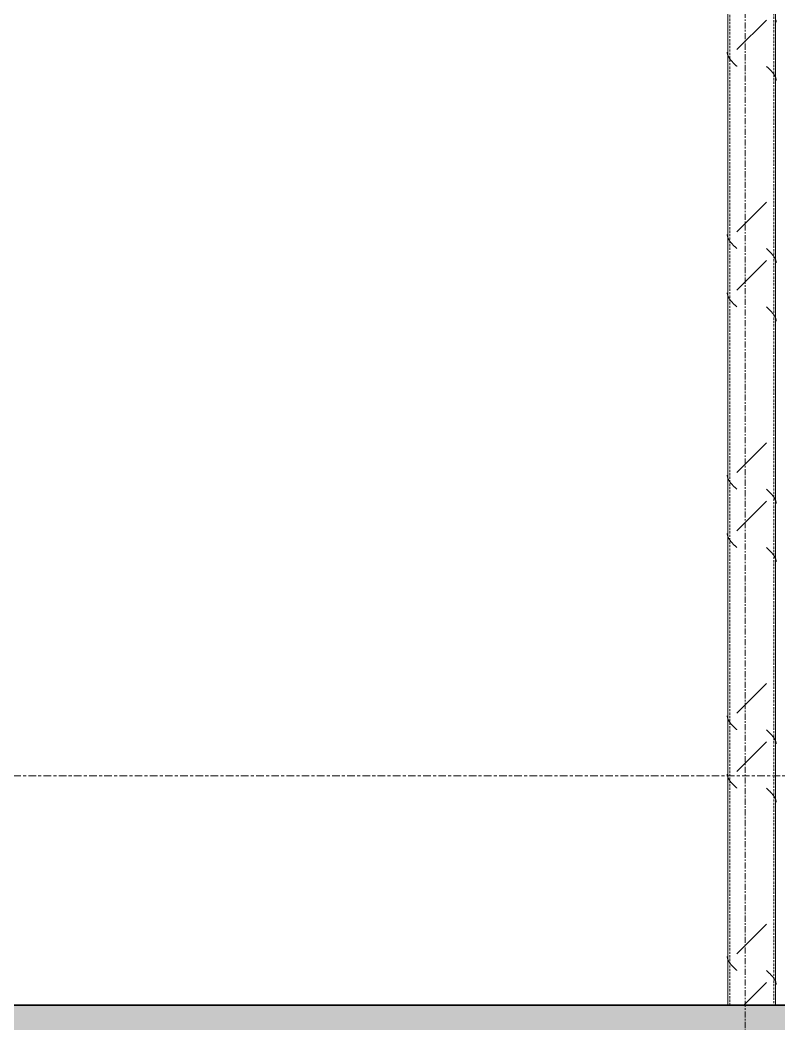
# Model space of a CAD drawing. Header units: centimetres. Extents: x -6111 to 13767, y -285 to 1600.
# Drawn here: x -394.9 to -236.2, y 42.1 to 251.9 of the extents above; entities that cross this region are included whole.
import ezdxf

# ---------------------------------------------------------------- set-up
doc = ezdxf.new("R2010")
doc.units = ezdxf.units.CM
for name, pattern in [('Centre', [3.175, 0.635, -0.475, 1.59, -0.475]), ('Grid Line', [2.2225, 1.27, -0.3175, 0.3175, -0.3175]), ('Hidden', [0.714375, 0.47625, -0.238125])]:
    doc.linetypes.add(name, pattern=pattern)
for name, color, linetype, lineweight in [('A-FLOR-LEVL', 7, 'Continuous', 9), ('A-WALL', 7, 'Continuous', 9), ('A-WALL-PATT', 7, 'Continuous', 35), ('S-COLS', 7, 'Continuous', 9), ('S-GRID', 7, 'Continuous', 9)]:
    doc.layers.add(name, color=color, linetype=linetype, lineweight=lineweight)

# ---------------------------------------------------------------- blocks, each defined once
blk = doc.blocks.new('PQ_RVR_ARQ-01_ZZ_ZZ_MO_T_A_rvt-2-Elevación Eje 2')
at = {"layer": 'A-WALL', "color": 254, "lineweight": 35, "true_color": 0xcccccc}
blk.add_line((-2185.93, 46.02), (-3785.5, 46.02), dxfattribs=at)
blk = doc.blocks.new('FP_43-Elevación Eje 2')
at = {"layer": 'S-COLS'}
blk.add_line((-2542.3, 46.02), (-2542.3, 515.53), dxfattribs=at)
at = {"layer": 'S-COLS', "color": 9, "true_color": 0xc0c0c0}
for p, q in [((-2542.24, 251.92), (-2542.25, 251.97)), ((-2542.23, 251.87), (-2542.24, 251.92)), ((-2542.22, 251.82), (-2542.23, 251.87)), ((-2542.21, 251.78), (-2542.22, 251.82)), ((-2542.2, 251.73), (-2542.21, 251.78)), ((-2542.19, 251.68), (-2542.2, 251.73)), ((-2542.19, 251.64), (-2542.19, 251.68)), ((-2542.18, 251.59), (-2542.19, 251.64)), ((-2542.18, 251.54), (-2542.18, 251.59)), ((-2542.18, 251.5), (-2542.18, 251.54)), ((-2544.15, 242.21), (-2544.2, 242.25)), ((-2544.1, 242.16), (-2544.15, 242.21)), ((-2544.05, 242.11), (-2544.1, 242.16)), ((-2544, 242.07), (-2544.05, 242.11)), ((-2543.95, 242.02), (-2544, 242.07)), ((-2543.9, 241.97), (-2543.95, 242.02)), ((-2543.85, 241.93), (-2543.9, 241.97)), ((-2543.81, 241.88), (-2543.85, 241.93)), ((-2543.76, 241.83), (-2543.81, 241.88)), ((-2543.71, 241.79), (-2543.76, 241.83)), ((-2543.66, 241.74), (-2543.71, 241.79)), ((-2543.61, 241.69), (-2543.66, 241.74)), ((-2543.57, 241.65), (-2543.61, 241.69)), ((-2543.52, 241.6), (-2543.57, 241.65)), ((-2543.47, 241.55), (-2543.52, 241.6)), ((-2543.43, 241.51), (-2543.47, 241.55)), ((-2543.38, 241.46), (-2543.43, 241.51)), ((-2543.34, 241.41), (-2543.38, 241.46)), ((-2543.29, 241.37), (-2543.34, 241.41)), ((-2543.25, 241.32), (-2543.29, 241.37)), ((-2543.2, 241.27), (-2543.25, 241.32)), ((-2543.16, 241.23), (-2543.2, 241.27)), ((-2543.12, 241.18), (-2543.16, 241.23)), ((-2543.08, 241.13), (-2543.12, 241.18)), ((-2543.04, 241.08), (-2543.08, 241.13)), ((-2543, 241.04), (-2543.04, 241.08)), ((-2542.96, 240.99), (-2543, 241.04)), ((-2542.92, 240.94), (-2542.96, 240.99)), ((-2542.88, 240.9), (-2542.92, 240.94)), ((-2542.84, 240.85), (-2542.88, 240.9)), ((-2542.81, 240.8), (-2542.84, 240.85)), ((-2542.77, 240.76), (-2542.81, 240.8)), ((-2542.74, 240.71), (-2542.77, 240.76)), ((-2542.7, 240.66), (-2542.74, 240.71)), ((-2542.67, 240.62), (-2542.7, 240.66)), ((-2542.64, 240.57), (-2542.67, 240.62)), ((-2542.61, 240.52), (-2542.64, 240.57)), ((-2542.58, 240.48), (-2542.61, 240.52)), ((-2542.55, 240.43), (-2542.58, 240.48)), ((-2542.52, 240.38), (-2542.55, 240.43)), ((-2542.49, 240.34), (-2542.52, 240.38)), ((-2542.47, 240.29), (-2542.49, 240.34)), ((-2542.44, 240.24), (-2542.47, 240.29)), ((-2542.42, 240.2), (-2542.44, 240.24)), ((-2542.39, 240.15), (-2542.42, 240.2)), ((-2542.37, 240.1), (-2542.39, 240.15)), ((-2542.35, 240.06), (-2542.37, 240.1)), ((-2542.33, 240.01), (-2542.35, 240.06)), ((-2542.31, 239.96), (-2542.33, 240.01)), ((-2542.3, 239.92), (-2542.31, 239.96)), ((-2542.28, 239.87), (-2542.3, 239.92)), ((-2542.27, 239.82), (-2542.28, 239.87)), ((-2542.25, 239.78), (-2542.27, 239.82)), ((-2542.24, 239.73), (-2542.25, 239.78)), ((-2542.23, 239.68), (-2542.24, 239.73)), ((-2542.22, 239.64), (-2542.23, 239.68)), ((-2542.21, 239.59), (-2542.22, 239.64)), ((-2542.2, 239.54), (-2542.21, 239.59)), ((-2542.19, 239.5), (-2542.2, 239.54)), ((-2542.19, 239.45), (-2542.19, 239.5)), ((-2542.18, 239.4), (-2542.19, 239.45)), ((-2542.18, 239.35), (-2542.18, 239.4)), ((-2542.18, 239.31), (-2542.18, 239.35)), ((-2544.15, 204.11), (-2544.2, 204.15)), ((-2544.1, 204.06), (-2544.15, 204.11)), ((-2544.05, 204.01), (-2544.1, 204.06)), ((-2544, 203.97), (-2544.05, 204.01)), ((-2543.95, 203.92), (-2544, 203.97)), ((-2543.9, 203.87), (-2543.95, 203.92)), ((-2543.85, 203.83), (-2543.9, 203.87)), ((-2543.81, 203.78), (-2543.85, 203.83)), ((-2543.76, 203.73), (-2543.81, 203.78)), ((-2543.71, 203.69), (-2543.76, 203.73)), ((-2543.66, 203.64), (-2543.71, 203.69)), ((-2543.61, 203.59), (-2543.66, 203.64)), ((-2543.57, 203.55), (-2543.61, 203.59)), ((-2543.52, 203.5), (-2543.57, 203.55)), ((-2543.47, 203.45), (-2543.52, 203.5)), ((-2543.43, 203.41), (-2543.47, 203.45)), ((-2543.38, 203.36), (-2543.43, 203.41)), ((-2543.34, 203.31), (-2543.38, 203.36)), ((-2543.29, 203.27), (-2543.34, 203.31)), ((-2543.25, 203.22), (-2543.29, 203.27)), ((-2543.2, 203.17), (-2543.25, 203.22)), ((-2543.16, 203.13), (-2543.2, 203.17)), ((-2543.12, 203.08), (-2543.16, 203.13)), ((-2543.08, 203.03), (-2543.12, 203.08)), ((-2543.04, 202.98), (-2543.08, 203.03)), ((-2543, 202.94), (-2543.04, 202.98)), ((-2542.96, 202.89), (-2543, 202.94)), ((-2542.92, 202.84), (-2542.96, 202.89)), ((-2542.88, 202.8), (-2542.92, 202.84)), ((-2542.84, 202.75), (-2542.88, 202.8)), ((-2542.81, 202.7), (-2542.84, 202.75)), ((-2542.77, 202.66), (-2542.81, 202.7)), ((-2542.74, 202.61), (-2542.77, 202.66)), ((-2542.7, 202.56), (-2542.74, 202.61)), ((-2542.67, 202.52), (-2542.7, 202.56)), ((-2542.64, 202.47), (-2542.67, 202.52)), ((-2542.61, 202.42), (-2542.64, 202.47)), ((-2542.58, 202.38), (-2542.61, 202.42)), ((-2542.55, 202.33), (-2542.58, 202.38)), ((-2542.52, 202.28), (-2542.55, 202.33)), ((-2542.49, 202.24), (-2542.52, 202.28)), ((-2542.47, 202.19), (-2542.49, 202.24)), ((-2542.44, 202.14), (-2542.47, 202.19)), ((-2542.42, 202.1), (-2542.44, 202.14)), ((-2542.39, 202.05), (-2542.42, 202.1)), ((-2542.37, 202), (-2542.39, 202.05)), ((-2542.35, 201.96), (-2542.37, 202)), ((-2542.33, 201.91), (-2542.35, 201.96)), ((-2542.31, 201.86), (-2542.33, 201.91)), ((-2542.3, 201.82), (-2542.31, 201.86)), ((-2542.28, 201.77), (-2542.3, 201.82)), ((-2542.27, 201.72), (-2542.28, 201.77)), ((-2542.25, 201.68), (-2542.27, 201.72)), ((-2542.24, 201.63), (-2542.25, 201.68)), ((-2542.23, 201.58), (-2542.24, 201.63)), ((-2542.22, 201.54), (-2542.23, 201.58)), ((-2542.21, 201.49), (-2542.22, 201.54)), ((-2542.2, 201.44), (-2542.21, 201.49)), ((-2542.19, 201.4), (-2542.2, 201.44)), ((-2542.19, 201.35), (-2542.19, 201.4)), ((-2542.18, 201.3), (-2542.19, 201.35)), ((-2542.18, 201.25), (-2542.18, 201.3)), ((-2542.18, 201.21), (-2542.18, 201.25)), ((-2544.15, 191.92), (-2544.2, 191.96)), ((-2544.1, 191.87), (-2544.15, 191.92)), ((-2544.05, 191.82), (-2544.1, 191.87)), ((-2544, 191.78), (-2544.05, 191.82)), ((-2543.95, 191.73), (-2544, 191.78)), ((-2543.9, 191.68), (-2543.95, 191.73)), ((-2543.85, 191.64), (-2543.9, 191.68)), ((-2543.81, 191.59), (-2543.85, 191.64)), ((-2543.76, 191.54), (-2543.81, 191.59)), ((-2543.71, 191.5), (-2543.76, 191.54)), ((-2543.66, 191.45), (-2543.71, 191.5)), ((-2543.61, 191.4), (-2543.66, 191.45)), ((-2543.57, 191.36), (-2543.61, 191.4)), ((-2543.52, 191.31), (-2543.57, 191.36)), ((-2543.47, 191.26), (-2543.52, 191.31)), ((-2543.43, 191.22), (-2543.47, 191.26)), ((-2543.38, 191.17), (-2543.43, 191.22)), ((-2543.34, 191.12), (-2543.38, 191.17)), ((-2543.29, 191.08), (-2543.34, 191.12)), ((-2543.25, 191.03), (-2543.29, 191.08)), ((-2543.2, 190.98), (-2543.25, 191.03)), ((-2543.16, 190.94), (-2543.2, 190.98)), ((-2543.12, 190.89), (-2543.16, 190.94)), ((-2543.08, 190.84), (-2543.12, 190.89)), ((-2543.04, 190.8), (-2543.08, 190.84)), ((-2543, 190.75), (-2543.04, 190.8)), ((-2542.96, 190.7), (-2543, 190.75)), ((-2542.92, 190.66), (-2542.96, 190.7)), ((-2542.88, 190.61), (-2542.92, 190.66)), ((-2542.84, 190.56), (-2542.88, 190.61)), ((-2542.81, 190.51), (-2542.84, 190.56)), ((-2542.77, 190.47), (-2542.81, 190.51)), ((-2542.74, 190.42), (-2542.77, 190.47)), ((-2542.7, 190.37), (-2542.74, 190.42)), ((-2542.67, 190.33), (-2542.7, 190.37)), ((-2542.64, 190.28), (-2542.67, 190.33)), ((-2542.61, 190.23), (-2542.64, 190.28)), ((-2542.58, 190.19), (-2542.61, 190.23)), ((-2542.55, 190.14), (-2542.58, 190.19)), ((-2542.52, 190.09), (-2542.55, 190.14)), ((-2542.49, 190.05), (-2542.52, 190.09)), ((-2542.47, 190), (-2542.49, 190.05)), ((-2542.44, 189.95), (-2542.47, 190)), ((-2542.42, 189.91), (-2542.44, 189.95)), ((-2542.39, 189.86), (-2542.42, 189.91)), ((-2542.37, 189.81), (-2542.39, 189.86)), ((-2542.35, 189.77), (-2542.37, 189.81)), ((-2542.33, 189.72), (-2542.35, 189.77)), ((-2542.31, 189.67), (-2542.33, 189.72)), ((-2542.3, 189.63), (-2542.31, 189.67)), ((-2542.28, 189.58), (-2542.3, 189.63)), ((-2542.27, 189.53), (-2542.28, 189.58)), ((-2542.25, 189.49), (-2542.27, 189.53)), ((-2542.24, 189.44), (-2542.25, 189.49)), ((-2542.23, 189.39), (-2542.24, 189.44)), ((-2542.22, 189.35), (-2542.23, 189.39)), ((-2542.21, 189.3), (-2542.22, 189.35)), ((-2542.2, 189.25), (-2542.21, 189.3)), ((-2542.19, 189.21), (-2542.2, 189.25)), ((-2542.19, 189.16), (-2542.19, 189.21)), ((-2542.18, 189.11), (-2542.19, 189.16)), ((-2542.18, 189.07), (-2542.18, 189.11)), ((-2542.18, 189.02), (-2542.18, 189.07)), ((-2544.15, 153.82), (-2544.2, 153.86)), ((-2544.1, 153.77), (-2544.15, 153.82)), ((-2544.05, 153.72), (-2544.1, 153.77)), ((-2544, 153.68), (-2544.05, 153.72)), ((-2543.95, 153.63), (-2544, 153.68)), ((-2543.9, 153.58), (-2543.95, 153.63)), ((-2543.85, 153.54), (-2543.9, 153.58)), ((-2543.81, 153.49), (-2543.85, 153.54)), ((-2543.76, 153.44), (-2543.81, 153.49)), ((-2543.71, 153.4), (-2543.76, 153.44)), ((-2543.66, 153.35), (-2543.71, 153.4)), ((-2543.61, 153.3), (-2543.66, 153.35)), ((-2543.57, 153.26), (-2543.61, 153.3)), ((-2543.52, 153.21), (-2543.57, 153.26)), ((-2543.47, 153.16), (-2543.52, 153.21)), ((-2543.43, 153.12), (-2543.47, 153.16)), ((-2543.38, 153.07), (-2543.43, 153.12)), ((-2543.34, 153.02), (-2543.38, 153.07)), ((-2543.29, 152.98), (-2543.34, 153.02)), ((-2543.25, 152.93), (-2543.29, 152.98)), ((-2543.2, 152.88), (-2543.25, 152.93)), ((-2543.16, 152.84), (-2543.2, 152.88)), ((-2543.12, 152.79), (-2543.16, 152.84)), ((-2543.08, 152.74), (-2543.12, 152.79)), ((-2543.04, 152.7), (-2543.08, 152.74)), ((-2543, 152.65), (-2543.04, 152.7)), ((-2542.96, 152.6), (-2543, 152.65)), ((-2542.92, 152.56), (-2542.96, 152.6)), ((-2542.88, 152.51), (-2542.92, 152.56)), ((-2542.84, 152.46), (-2542.88, 152.51)), ((-2542.81, 152.41), (-2542.84, 152.46)), ((-2542.77, 152.37), (-2542.81, 152.41)), ((-2542.74, 152.32), (-2542.77, 152.37)), ((-2542.7, 152.27), (-2542.74, 152.32)), ((-2542.67, 152.23), (-2542.7, 152.27)), ((-2542.64, 152.18), (-2542.67, 152.23)), ((-2542.61, 152.13), (-2542.64, 152.18)), ((-2542.58, 152.09), (-2542.61, 152.13)), ((-2542.55, 152.04), (-2542.58, 152.09)), ((-2542.52, 151.99), (-2542.55, 152.04)), ((-2542.49, 151.95), (-2542.52, 151.99)), ((-2542.47, 151.9), (-2542.49, 151.95)), ((-2542.44, 151.85), (-2542.47, 151.9)), ((-2542.42, 151.81), (-2542.44, 151.85)), ((-2542.39, 151.76), (-2542.42, 151.81)), ((-2542.37, 151.71), (-2542.39, 151.76)), ((-2542.35, 151.67), (-2542.37, 151.71)), ((-2542.33, 151.62), (-2542.35, 151.67)), ((-2542.31, 151.57), (-2542.33, 151.62)), ((-2542.3, 151.53), (-2542.31, 151.57)), ((-2542.28, 151.48), (-2542.3, 151.53)), ((-2542.27, 151.43), (-2542.28, 151.48)), ((-2542.25, 151.39), (-2542.27, 151.43)), ((-2542.24, 151.34), (-2542.25, 151.39)), ((-2542.23, 151.29), (-2542.24, 151.34)), ((-2542.22, 151.25), (-2542.23, 151.29)), ((-2542.21, 151.2), (-2542.22, 151.25)), ((-2542.2, 151.15), (-2542.21, 151.2)), ((-2542.19, 151.11), (-2542.2, 151.15)), ((-2542.19, 151.06), (-2542.19, 151.11)), ((-2542.18, 151.01), (-2542.19, 151.06)), ((-2542.18, 150.97), (-2542.18, 151.01)), ((-2542.18, 150.92), (-2542.18, 150.97)), ((-2544.15, 141.63), (-2544.2, 141.67)), ((-2544.1, 141.58), (-2544.15, 141.63)), ((-2544.05, 141.53), (-2544.1, 141.58)), ((-2544, 141.49), (-2544.05, 141.53)), ((-2543.95, 141.44), (-2544, 141.49)), ((-2543.9, 141.39), (-2543.95, 141.44)), ((-2543.85, 141.35), (-2543.9, 141.39)), ((-2543.81, 141.3), (-2543.85, 141.35)), ((-2543.76, 141.25), (-2543.81, 141.3)), ((-2543.71, 141.21), (-2543.76, 141.25)), ((-2543.66, 141.16), (-2543.71, 141.21)), ((-2543.61, 141.11), (-2543.66, 141.16)), ((-2543.57, 141.07), (-2543.61, 141.11)), ((-2543.52, 141.02), (-2543.57, 141.07)), ((-2543.47, 140.97), (-2543.52, 141.02)), ((-2543.43, 140.93), (-2543.47, 140.97)), ((-2543.38, 140.88), (-2543.43, 140.93)), ((-2543.34, 140.83), (-2543.38, 140.88)), ((-2543.29, 140.79), (-2543.34, 140.83)), ((-2543.25, 140.74), (-2543.29, 140.79)), ((-2543.2, 140.69), (-2543.25, 140.74)), ((-2543.16, 140.65), (-2543.2, 140.69)), ((-2543.12, 140.6), (-2543.16, 140.65)), ((-2543.08, 140.55), (-2543.12, 140.6)), ((-2543.04, 140.51), (-2543.08, 140.55)), ((-2543, 140.46), (-2543.04, 140.51)), ((-2542.96, 140.41), (-2543, 140.46)), ((-2542.92, 140.37), (-2542.96, 140.41)), ((-2542.88, 140.32), (-2542.92, 140.37)), ((-2542.84, 140.27), (-2542.88, 140.32)), ((-2542.81, 140.23), (-2542.84, 140.27)), ((-2542.77, 140.18), (-2542.81, 140.23)), ((-2542.74, 140.13), (-2542.77, 140.18)), ((-2542.7, 140.09), (-2542.74, 140.13)), ((-2542.67, 140.04), (-2542.7, 140.09)), ((-2542.64, 139.99), (-2542.67, 140.04)), ((-2542.61, 139.95), (-2542.64, 139.99)), ((-2542.58, 139.9), (-2542.61, 139.95)), ((-2542.55, 139.85), (-2542.58, 139.9)), ((-2542.52, 139.8), (-2542.55, 139.85)), ((-2542.49, 139.76), (-2542.52, 139.8)), ((-2542.47, 139.71), (-2542.49, 139.76)), ((-2542.44, 139.66), (-2542.47, 139.71)), ((-2542.42, 139.62), (-2542.44, 139.66)), ((-2542.39, 139.57), (-2542.42, 139.62)), ((-2542.37, 139.52), (-2542.39, 139.57)), ((-2542.35, 139.48), (-2542.37, 139.52)), ((-2542.33, 139.43), (-2542.35, 139.48)), ((-2542.31, 139.38), (-2542.33, 139.43)), ((-2542.3, 139.34), (-2542.31, 139.38)), ((-2542.28, 139.29), (-2542.3, 139.34)), ((-2542.27, 139.24), (-2542.28, 139.29)), ((-2542.25, 139.2), (-2542.27, 139.24)), ((-2542.24, 139.15), (-2542.25, 139.2)), ((-2542.23, 139.1), (-2542.24, 139.15)), ((-2542.22, 139.06), (-2542.23, 139.1)), ((-2542.21, 139.01), (-2542.22, 139.06)), ((-2542.2, 138.96), (-2542.21, 139.01)), ((-2542.19, 138.92), (-2542.2, 138.96)), ((-2542.19, 138.87), (-2542.19, 138.92)), ((-2542.18, 138.82), (-2542.19, 138.87)), ((-2542.18, 138.78), (-2542.18, 138.82)), ((-2542.18, 138.73), (-2542.18, 138.78)), ((-2544.15, 103.53), (-2544.2, 103.57)), ((-2544.1, 103.48), (-2544.15, 103.53)), ((-2544.05, 103.43), (-2544.1, 103.48)), ((-2544, 103.39), (-2544.05, 103.43)), ((-2543.95, 103.34), (-2544, 103.39)), ((-2543.9, 103.29), (-2543.95, 103.34)), ((-2543.85, 103.25), (-2543.9, 103.29)), ((-2543.81, 103.2), (-2543.85, 103.25)), ((-2543.76, 103.15), (-2543.81, 103.2)), ((-2543.71, 103.11), (-2543.76, 103.15)), ((-2543.66, 103.06), (-2543.71, 103.11)), ((-2543.61, 103.01), (-2543.66, 103.06)), ((-2543.57, 102.97), (-2543.61, 103.01)), ((-2543.52, 102.92), (-2543.57, 102.97)), ((-2543.47, 102.87), (-2543.52, 102.92)), ((-2543.43, 102.83), (-2543.47, 102.87)), ((-2543.38, 102.78), (-2543.43, 102.83)), ((-2543.34, 102.73), (-2543.38, 102.78)), ((-2543.29, 102.69), (-2543.34, 102.73)), ((-2543.25, 102.64), (-2543.29, 102.69)), ((-2543.2, 102.59), (-2543.25, 102.64)), ((-2543.16, 102.55), (-2543.2, 102.59)), ((-2543.12, 102.5), (-2543.16, 102.55)), ((-2543.08, 102.45), (-2543.12, 102.5)), ((-2543.04, 102.41), (-2543.08, 102.45)), ((-2543, 102.36), (-2543.04, 102.41)), ((-2542.96, 102.31), (-2543, 102.36)), ((-2542.92, 102.27), (-2542.96, 102.31)), ((-2542.88, 102.22), (-2542.92, 102.27)), ((-2542.84, 102.17), (-2542.88, 102.22)), ((-2542.81, 102.13), (-2542.84, 102.17)), ((-2542.77, 102.08), (-2542.81, 102.13)), ((-2542.74, 102.03), (-2542.77, 102.08)), ((-2542.7, 101.99), (-2542.74, 102.03)), ((-2542.67, 101.94), (-2542.7, 101.99)), ((-2542.64, 101.89), (-2542.67, 101.94)), ((-2542.61, 101.85), (-2542.64, 101.89)), ((-2542.58, 101.8), (-2542.61, 101.85)), ((-2542.55, 101.75), (-2542.58, 101.8)), ((-2542.52, 101.7), (-2542.55, 101.75)), ((-2542.49, 101.66), (-2542.52, 101.7)), ((-2542.47, 101.61), (-2542.49, 101.66)), ((-2542.44, 101.56), (-2542.47, 101.61)), ((-2542.42, 101.52), (-2542.44, 101.56)), ((-2542.39, 101.47), (-2542.42, 101.52)), ((-2542.37, 101.42), (-2542.39, 101.47)), ((-2542.35, 101.38), (-2542.37, 101.42)), ((-2542.33, 101.33), (-2542.35, 101.38)), ((-2542.31, 101.28), (-2542.33, 101.33)), ((-2542.3, 101.24), (-2542.31, 101.28)), ((-2542.28, 101.19), (-2542.3, 101.24)), ((-2542.27, 101.14), (-2542.28, 101.19)), ((-2542.25, 101.1), (-2542.27, 101.14)), ((-2542.24, 101.05), (-2542.25, 101.1)), ((-2542.23, 101), (-2542.24, 101.05)), ((-2542.22, 100.96), (-2542.23, 101)), ((-2542.21, 100.91), (-2542.22, 100.96)), ((-2542.2, 100.86), (-2542.21, 100.91)), ((-2542.19, 100.82), (-2542.2, 100.86)), ((-2542.19, 100.77), (-2542.19, 100.82)), ((-2542.18, 100.72), (-2542.19, 100.77)), ((-2542.18, 100.68), (-2542.18, 100.72)), ((-2542.18, 100.63), (-2542.18, 100.68)), ((-2544.15, 91.34), (-2544.2, 91.39)), ((-2544.1, 91.29), (-2544.15, 91.34)), ((-2544.05, 91.25), (-2544.1, 91.29)), ((-2544, 91.2), (-2544.05, 91.25)), ((-2543.95, 91.15), (-2544, 91.2)), ((-2543.9, 91.1), (-2543.95, 91.15)), ((-2543.85, 91.06), (-2543.9, 91.1)), ((-2543.81, 91.01), (-2543.85, 91.06)), ((-2543.76, 90.96), (-2543.81, 91.01)), ((-2543.71, 90.92), (-2543.76, 90.96)), ((-2543.66, 90.87), (-2543.71, 90.92)), ((-2543.61, 90.82), (-2543.66, 90.87)), ((-2543.57, 90.78), (-2543.61, 90.82)), ((-2543.52, 90.73), (-2543.57, 90.78)), ((-2543.47, 90.68), (-2543.52, 90.73)), ((-2543.43, 90.64), (-2543.47, 90.68)), ((-2543.38, 90.59), (-2543.43, 90.64)), ((-2543.34, 90.54), (-2543.38, 90.59)), ((-2543.29, 90.5), (-2543.34, 90.54)), ((-2543.25, 90.45), (-2543.29, 90.5)), ((-2543.2, 90.4), (-2543.25, 90.45)), ((-2543.16, 90.36), (-2543.2, 90.4)), ((-2543.12, 90.31), (-2543.16, 90.36)), ((-2543.08, 90.26), (-2543.12, 90.31)), ((-2543.04, 90.22), (-2543.08, 90.26)), ((-2543, 90.17), (-2543.04, 90.22)), ((-2542.96, 90.12), (-2543, 90.17)), ((-2542.92, 90.08), (-2542.96, 90.12)), ((-2542.88, 90.03), (-2542.92, 90.08)), ((-2542.84, 89.98), (-2542.88, 90.03)), ((-2542.81, 89.94), (-2542.84, 89.98)), ((-2542.77, 89.89), (-2542.81, 89.94)), ((-2542.74, 89.84), (-2542.77, 89.89)), ((-2542.7, 89.8), (-2542.74, 89.84)), ((-2542.67, 89.75), (-2542.7, 89.8)), ((-2542.64, 89.7), (-2542.67, 89.75)), ((-2542.61, 89.66), (-2542.64, 89.7)), ((-2542.58, 89.61), (-2542.61, 89.66)), ((-2542.55, 89.56), (-2542.58, 89.61)), ((-2542.52, 89.52), (-2542.55, 89.56)), ((-2542.49, 89.47), (-2542.52, 89.52)), ((-2542.47, 89.42), (-2542.49, 89.47)), ((-2542.44, 89.38), (-2542.47, 89.42)), ((-2542.42, 89.33), (-2542.44, 89.38)), ((-2542.39, 89.28), (-2542.42, 89.33)), ((-2542.37, 89.23), (-2542.39, 89.28)), ((-2542.35, 89.19), (-2542.37, 89.23)), ((-2542.33, 89.14), (-2542.35, 89.19)), ((-2542.31, 89.09), (-2542.33, 89.14)), ((-2542.3, 89.05), (-2542.31, 89.09)), ((-2542.28, 89), (-2542.3, 89.05)), ((-2542.27, 88.95), (-2542.28, 89)), ((-2542.25, 88.91), (-2542.27, 88.95)), ((-2542.24, 88.86), (-2542.25, 88.91)), ((-2542.23, 88.81), (-2542.24, 88.86)), ((-2542.22, 88.77), (-2542.23, 88.81)), ((-2542.21, 88.72), (-2542.22, 88.77)), ((-2542.2, 88.67), (-2542.21, 88.72)), ((-2542.19, 88.63), (-2542.2, 88.67)), ((-2542.19, 88.58), (-2542.19, 88.63)), ((-2542.18, 88.53), (-2542.19, 88.58)), ((-2542.18, 88.49), (-2542.18, 88.53)), ((-2542.18, 88.44), (-2542.18, 88.49)), ((-2544.15, 53.24), (-2544.2, 53.29)), ((-2544.1, 53.19), (-2544.15, 53.24)), ((-2544.05, 53.15), (-2544.1, 53.19)), ((-2544, 53.1), (-2544.05, 53.15)), ((-2543.95, 53.05), (-2544, 53.1)), ((-2543.9, 53), (-2543.95, 53.05)), ((-2543.85, 52.96), (-2543.9, 53)), ((-2543.81, 52.91), (-2543.85, 52.96)), ((-2543.76, 52.86), (-2543.81, 52.91)), ((-2543.71, 52.82), (-2543.76, 52.86)), ((-2543.66, 52.77), (-2543.71, 52.82)), ((-2543.61, 52.72), (-2543.66, 52.77)), ((-2543.57, 52.68), (-2543.61, 52.72)), ((-2543.52, 52.63), (-2543.57, 52.68)), ((-2543.47, 52.58), (-2543.52, 52.63)), ((-2543.43, 52.54), (-2543.47, 52.58)), ((-2543.38, 52.49), (-2543.43, 52.54)), ((-2543.34, 52.44), (-2543.38, 52.49)), ((-2543.29, 52.4), (-2543.34, 52.44)), ((-2543.25, 52.35), (-2543.29, 52.4)), ((-2543.2, 52.3), (-2543.25, 52.35)), ((-2543.16, 52.26), (-2543.2, 52.3)), ((-2543.12, 52.21), (-2543.16, 52.26)), ((-2543.08, 52.16), (-2543.12, 52.21)), ((-2543.04, 52.12), (-2543.08, 52.16)), ((-2543, 52.07), (-2543.04, 52.12)), ((-2542.96, 52.02), (-2543, 52.07)), ((-2542.92, 51.98), (-2542.96, 52.02)), ((-2542.88, 51.93), (-2542.92, 51.98)), ((-2542.84, 51.88), (-2542.88, 51.93)), ((-2542.81, 51.84), (-2542.84, 51.88)), ((-2542.77, 51.79), (-2542.81, 51.84)), ((-2542.74, 51.74), (-2542.77, 51.79)), ((-2542.7, 51.7), (-2542.74, 51.74)), ((-2542.67, 51.65), (-2542.7, 51.7)), ((-2542.64, 51.6), (-2542.67, 51.65)), ((-2542.61, 51.56), (-2542.64, 51.6)), ((-2542.58, 51.51), (-2542.61, 51.56)), ((-2542.55, 51.46), (-2542.58, 51.51)), ((-2542.52, 51.42), (-2542.55, 51.46)), ((-2542.49, 51.37), (-2542.52, 51.42)), ((-2542.47, 51.32), (-2542.49, 51.37)), ((-2542.44, 51.28), (-2542.47, 51.32)), ((-2542.42, 51.23), (-2542.44, 51.28)), ((-2542.39, 51.18), (-2542.42, 51.23)), ((-2542.37, 51.13), (-2542.39, 51.18)), ((-2542.35, 51.09), (-2542.37, 51.13)), ((-2542.33, 51.04), (-2542.35, 51.09)), ((-2542.31, 50.99), (-2542.33, 51.04)), ((-2542.3, 50.95), (-2542.31, 50.99)), ((-2542.28, 50.9), (-2542.3, 50.95)), ((-2542.27, 50.85), (-2542.28, 50.9)), ((-2542.25, 50.81), (-2542.27, 50.85)), ((-2542.24, 50.76), (-2542.25, 50.81)), ((-2542.23, 50.71), (-2542.24, 50.76)), ((-2542.22, 50.67), (-2542.23, 50.71)), ((-2542.21, 50.62), (-2542.22, 50.67)), ((-2542.2, 50.57), (-2542.21, 50.62)), ((-2542.19, 50.53), (-2542.2, 50.57)), ((-2542.19, 50.48), (-2542.19, 50.53)), ((-2542.18, 50.43), (-2542.19, 50.48)), ((-2542.18, 50.39), (-2542.18, 50.43)), ((-2542.18, 50.34), (-2542.18, 50.39))]:
    blk.add_line(p, q, dxfattribs=at)
blk = doc.blocks.new('FP_44-Elevación Eje 2')
at = {"layer": 'S-COLS'}
blk.add_line((-2552.3, 515.53), (-2552.3, 46.02), dxfattribs=at)
at = {"layer": 'S-COLS', "color": 9, "true_color": 0xc0c0c0}
for p, q in [((-2552.41, 245.15), (-2552.41, 245.2)), ((-2552.41, 245.11), (-2552.41, 245.15)), ((-2552.4, 245.06), (-2552.41, 245.11)), ((-2552.4, 245.01), (-2552.4, 245.06)), ((-2552.39, 244.97), (-2552.4, 245.01)), ((-2552.38, 244.92), (-2552.39, 244.97)), ((-2552.37, 244.87), (-2552.38, 244.92)), ((-2552.36, 244.83), (-2552.37, 244.87)), ((-2552.35, 244.78), (-2552.36, 244.83)), ((-2552.34, 244.73), (-2552.35, 244.78)), ((-2552.32, 244.69), (-2552.34, 244.73)), ((-2552.31, 244.64), (-2552.32, 244.69)), ((-2552.29, 244.59), (-2552.31, 244.64)), ((-2552.28, 244.54), (-2552.29, 244.59)), ((-2552.26, 244.5), (-2552.28, 244.54)), ((-2552.24, 244.45), (-2552.26, 244.5)), ((-2552.22, 244.4), (-2552.24, 244.45)), ((-2552.2, 244.36), (-2552.22, 244.4)), ((-2552.17, 244.31), (-2552.2, 244.36)), ((-2552.15, 244.26), (-2552.17, 244.31)), ((-2552.12, 244.22), (-2552.15, 244.26)), ((-2552.1, 244.17), (-2552.12, 244.22)), ((-2552.07, 244.12), (-2552.1, 244.17)), ((-2552.04, 244.08), (-2552.07, 244.12)), ((-2552.01, 244.03), (-2552.04, 244.08)), ((-2551.98, 243.98), (-2552.01, 244.03)), ((-2551.95, 243.94), (-2551.98, 243.98)), ((-2551.92, 243.89), (-2551.95, 243.94)), ((-2551.89, 243.84), (-2551.92, 243.89)), ((-2551.85, 243.8), (-2551.89, 243.84)), ((-2551.82, 243.75), (-2551.85, 243.8)), ((-2551.78, 243.7), (-2551.82, 243.75)), ((-2551.75, 243.66), (-2551.78, 243.7)), ((-2551.71, 243.61), (-2551.75, 243.66)), ((-2551.67, 243.56), (-2551.71, 243.61)), ((-2551.63, 243.52), (-2551.67, 243.56)), ((-2551.59, 243.47), (-2551.63, 243.52)), ((-2551.55, 243.42), (-2551.59, 243.47)), ((-2551.51, 243.38), (-2551.55, 243.42)), ((-2551.47, 243.33), (-2551.51, 243.38)), ((-2551.43, 243.28), (-2551.47, 243.33)), ((-2551.39, 243.24), (-2551.43, 243.28)), ((-2551.34, 243.19), (-2551.39, 243.24)), ((-2551.3, 243.14), (-2551.34, 243.19)), ((-2551.25, 243.1), (-2551.3, 243.14)), ((-2551.21, 243.05), (-2551.25, 243.1)), ((-2551.16, 243), (-2551.21, 243.05)), ((-2551.12, 242.96), (-2551.16, 243)), ((-2551.07, 242.91), (-2551.12, 242.96)), ((-2551.02, 242.86), (-2551.07, 242.91)), ((-2550.98, 242.81), (-2551.02, 242.86)), ((-2550.93, 242.77), (-2550.98, 242.81)), ((-2550.88, 242.72), (-2550.93, 242.77)), ((-2550.83, 242.67), (-2550.88, 242.72)), ((-2550.78, 242.63), (-2550.83, 242.67)), ((-2550.74, 242.58), (-2550.78, 242.63)), ((-2550.69, 242.53), (-2550.74, 242.58)), ((-2550.64, 242.49), (-2550.69, 242.53)), ((-2550.59, 242.44), (-2550.64, 242.49)), ((-2550.54, 242.39), (-2550.59, 242.44)), ((-2550.49, 242.35), (-2550.54, 242.39)), ((-2550.44, 242.3), (-2550.49, 242.35)), ((-2550.39, 242.25), (-2550.44, 242.3)), ((-2552.41, 207.05), (-2552.41, 207.1)), ((-2552.41, 207.01), (-2552.41, 207.05)), ((-2552.4, 206.96), (-2552.41, 207.01)), ((-2552.4, 206.91), (-2552.4, 206.96)), ((-2552.39, 206.87), (-2552.4, 206.91)), ((-2552.38, 206.82), (-2552.39, 206.87)), ((-2552.37, 206.77), (-2552.38, 206.82)), ((-2552.36, 206.73), (-2552.37, 206.77)), ((-2552.35, 206.68), (-2552.36, 206.73)), ((-2552.34, 206.63), (-2552.35, 206.68)), ((-2552.32, 206.59), (-2552.34, 206.63)), ((-2552.31, 206.54), (-2552.32, 206.59)), ((-2552.29, 206.49), (-2552.31, 206.54)), ((-2552.28, 206.44), (-2552.29, 206.49)), ((-2552.26, 206.4), (-2552.28, 206.44)), ((-2552.24, 206.35), (-2552.26, 206.4)), ((-2552.22, 206.3), (-2552.24, 206.35)), ((-2552.2, 206.26), (-2552.22, 206.3)), ((-2552.17, 206.21), (-2552.2, 206.26)), ((-2552.15, 206.16), (-2552.17, 206.21)), ((-2552.12, 206.12), (-2552.15, 206.16)), ((-2552.1, 206.07), (-2552.12, 206.12)), ((-2552.07, 206.02), (-2552.1, 206.07)), ((-2552.04, 205.98), (-2552.07, 206.02)), ((-2552.01, 205.93), (-2552.04, 205.98)), ((-2551.98, 205.88), (-2552.01, 205.93)), ((-2551.95, 205.84), (-2551.98, 205.88)), ((-2551.92, 205.79), (-2551.95, 205.84)), ((-2551.89, 205.74), (-2551.92, 205.79)), ((-2551.85, 205.7), (-2551.89, 205.74)), ((-2551.82, 205.65), (-2551.85, 205.7)), ((-2551.78, 205.6), (-2551.82, 205.65)), ((-2551.75, 205.56), (-2551.78, 205.6)), ((-2551.71, 205.51), (-2551.75, 205.56)), ((-2551.67, 205.46), (-2551.71, 205.51)), ((-2551.63, 205.42), (-2551.67, 205.46)), ((-2551.59, 205.37), (-2551.63, 205.42)), ((-2551.55, 205.32), (-2551.59, 205.37)), ((-2551.51, 205.28), (-2551.55, 205.32)), ((-2551.47, 205.23), (-2551.51, 205.28)), ((-2551.43, 205.18), (-2551.47, 205.23)), ((-2551.39, 205.14), (-2551.43, 205.18)), ((-2551.34, 205.09), (-2551.39, 205.14)), ((-2551.3, 205.04), (-2551.34, 205.09)), ((-2551.25, 205), (-2551.3, 205.04)), ((-2551.21, 204.95), (-2551.25, 205)), ((-2551.16, 204.9), (-2551.21, 204.95)), ((-2551.12, 204.86), (-2551.16, 204.9)), ((-2551.07, 204.81), (-2551.12, 204.86)), ((-2551.02, 204.76), (-2551.07, 204.81)), ((-2550.98, 204.71), (-2551.02, 204.76)), ((-2550.93, 204.67), (-2550.98, 204.71)), ((-2550.88, 204.62), (-2550.93, 204.67)), ((-2550.83, 204.57), (-2550.88, 204.62)), ((-2550.78, 204.53), (-2550.83, 204.57)), ((-2550.74, 204.48), (-2550.78, 204.53)), ((-2550.69, 204.43), (-2550.74, 204.48)), ((-2550.64, 204.39), (-2550.69, 204.43)), ((-2550.59, 204.34), (-2550.64, 204.39)), ((-2550.54, 204.29), (-2550.59, 204.34)), ((-2550.49, 204.25), (-2550.54, 204.29)), ((-2550.44, 204.2), (-2550.49, 204.25)), ((-2550.39, 204.15), (-2550.44, 204.2)), ((-2552.41, 194.86), (-2552.41, 194.91)), ((-2552.41, 194.82), (-2552.41, 194.86)), ((-2552.4, 194.77), (-2552.41, 194.82)), ((-2552.4, 194.72), (-2552.4, 194.77)), ((-2552.39, 194.68), (-2552.4, 194.72)), ((-2552.38, 194.63), (-2552.39, 194.68)), ((-2552.37, 194.58), (-2552.38, 194.63)), ((-2552.36, 194.54), (-2552.37, 194.58)), ((-2552.35, 194.49), (-2552.36, 194.54)), ((-2552.34, 194.44), (-2552.35, 194.49)), ((-2552.32, 194.4), (-2552.34, 194.44)), ((-2552.31, 194.35), (-2552.32, 194.4)), ((-2552.29, 194.3), (-2552.31, 194.35)), ((-2552.28, 194.26), (-2552.29, 194.3)), ((-2552.26, 194.21), (-2552.28, 194.26)), ((-2552.24, 194.16), (-2552.26, 194.21)), ((-2552.22, 194.12), (-2552.24, 194.16)), ((-2552.2, 194.07), (-2552.22, 194.12)), ((-2552.17, 194.02), (-2552.2, 194.07)), ((-2552.15, 193.97), (-2552.17, 194.02)), ((-2552.12, 193.93), (-2552.15, 193.97)), ((-2552.1, 193.88), (-2552.12, 193.93)), ((-2552.07, 193.83), (-2552.1, 193.88)), ((-2552.04, 193.79), (-2552.07, 193.83)), ((-2552.01, 193.74), (-2552.04, 193.79)), ((-2551.98, 193.69), (-2552.01, 193.74)), ((-2551.95, 193.65), (-2551.98, 193.69)), ((-2551.92, 193.6), (-2551.95, 193.65)), ((-2551.89, 193.55), (-2551.92, 193.6)), ((-2551.85, 193.51), (-2551.89, 193.55)), ((-2551.82, 193.46), (-2551.85, 193.51)), ((-2551.78, 193.41), (-2551.82, 193.46)), ((-2551.75, 193.37), (-2551.78, 193.41)), ((-2551.71, 193.32), (-2551.75, 193.37)), ((-2551.67, 193.27), (-2551.71, 193.32)), ((-2551.63, 193.23), (-2551.67, 193.27)), ((-2551.59, 193.18), (-2551.63, 193.23)), ((-2551.55, 193.13), (-2551.59, 193.18)), ((-2551.51, 193.09), (-2551.55, 193.13)), ((-2551.47, 193.04), (-2551.51, 193.09)), ((-2551.43, 192.99), (-2551.47, 193.04)), ((-2551.39, 192.95), (-2551.43, 192.99)), ((-2551.34, 192.9), (-2551.39, 192.95)), ((-2551.3, 192.85), (-2551.34, 192.9)), ((-2551.25, 192.81), (-2551.3, 192.85)), ((-2551.21, 192.76), (-2551.25, 192.81)), ((-2551.16, 192.71), (-2551.21, 192.76)), ((-2551.12, 192.67), (-2551.16, 192.71)), ((-2551.07, 192.62), (-2551.12, 192.67)), ((-2551.02, 192.57), (-2551.07, 192.62)), ((-2550.98, 192.53), (-2551.02, 192.57)), ((-2550.93, 192.48), (-2550.98, 192.53)), ((-2550.88, 192.43), (-2550.93, 192.48)), ((-2550.83, 192.39), (-2550.88, 192.43)), ((-2550.78, 192.34), (-2550.83, 192.39)), ((-2550.74, 192.29), (-2550.78, 192.34)), ((-2550.69, 192.24), (-2550.74, 192.29)), ((-2550.64, 192.2), (-2550.69, 192.24)), ((-2550.59, 192.15), (-2550.64, 192.2)), ((-2550.54, 192.1), (-2550.59, 192.15)), ((-2550.49, 192.06), (-2550.54, 192.1)), ((-2550.44, 192.01), (-2550.49, 192.06)), ((-2550.39, 191.96), (-2550.44, 192.01)), ((-2552.41, 156.76), (-2552.41, 156.81)), ((-2552.41, 156.72), (-2552.41, 156.76)), ((-2552.4, 156.67), (-2552.41, 156.72)), ((-2552.4, 156.62), (-2552.4, 156.67)), ((-2552.39, 156.58), (-2552.4, 156.62)), ((-2552.38, 156.53), (-2552.39, 156.58)), ((-2552.37, 156.48), (-2552.38, 156.53)), ((-2552.36, 156.44), (-2552.37, 156.48)), ((-2552.35, 156.39), (-2552.36, 156.44)), ((-2552.34, 156.34), (-2552.35, 156.39)), ((-2552.32, 156.3), (-2552.34, 156.34)), ((-2552.31, 156.25), (-2552.32, 156.3)), ((-2552.29, 156.2), (-2552.31, 156.25)), ((-2552.28, 156.16), (-2552.29, 156.2)), ((-2552.26, 156.11), (-2552.28, 156.16)), ((-2552.24, 156.06), (-2552.26, 156.11)), ((-2552.22, 156.02), (-2552.24, 156.06)), ((-2552.2, 155.97), (-2552.22, 156.02)), ((-2552.17, 155.92), (-2552.2, 155.97)), ((-2552.15, 155.87), (-2552.17, 155.92)), ((-2552.12, 155.83), (-2552.15, 155.87)), ((-2552.1, 155.78), (-2552.12, 155.83)), ((-2552.07, 155.73), (-2552.1, 155.78)), ((-2552.04, 155.69), (-2552.07, 155.73)), ((-2552.01, 155.64), (-2552.04, 155.69)), ((-2551.98, 155.59), (-2552.01, 155.64)), ((-2551.95, 155.55), (-2551.98, 155.59)), ((-2551.92, 155.5), (-2551.95, 155.55)), ((-2551.89, 155.45), (-2551.92, 155.5)), ((-2551.85, 155.41), (-2551.89, 155.45)), ((-2551.82, 155.36), (-2551.85, 155.41)), ((-2551.78, 155.31), (-2551.82, 155.36)), ((-2551.75, 155.27), (-2551.78, 155.31)), ((-2551.71, 155.22), (-2551.75, 155.27)), ((-2551.67, 155.17), (-2551.71, 155.22)), ((-2551.63, 155.13), (-2551.67, 155.17)), ((-2551.59, 155.08), (-2551.63, 155.13)), ((-2551.55, 155.03), (-2551.59, 155.08)), ((-2551.51, 154.99), (-2551.55, 155.03)), ((-2551.47, 154.94), (-2551.51, 154.99)), ((-2551.43, 154.89), (-2551.47, 154.94)), ((-2551.39, 154.85), (-2551.43, 154.89)), ((-2551.34, 154.8), (-2551.39, 154.85)), ((-2551.3, 154.75), (-2551.34, 154.8)), ((-2551.25, 154.71), (-2551.3, 154.75)), ((-2551.21, 154.66), (-2551.25, 154.71)), ((-2551.16, 154.61), (-2551.21, 154.66)), ((-2551.12, 154.57), (-2551.16, 154.61)), ((-2551.07, 154.52), (-2551.12, 154.57)), ((-2551.02, 154.47), (-2551.07, 154.52)), ((-2550.98, 154.43), (-2551.02, 154.47)), ((-2550.93, 154.38), (-2550.98, 154.43)), ((-2550.88, 154.33), (-2550.93, 154.38)), ((-2550.83, 154.29), (-2550.88, 154.33)), ((-2550.78, 154.24), (-2550.83, 154.29)), ((-2550.74, 154.19), (-2550.78, 154.24)), ((-2550.69, 154.14), (-2550.74, 154.19)), ((-2550.64, 154.1), (-2550.69, 154.14)), ((-2550.59, 154.05), (-2550.64, 154.1)), ((-2550.54, 154), (-2550.59, 154.05)), ((-2550.49, 153.96), (-2550.54, 154)), ((-2550.44, 153.91), (-2550.49, 153.96)), ((-2550.39, 153.86), (-2550.44, 153.91)), ((-2552.41, 144.57), (-2552.41, 144.62)), ((-2552.41, 144.53), (-2552.41, 144.57)), ((-2552.4, 144.48), (-2552.41, 144.53)), ((-2552.4, 144.43), (-2552.4, 144.48)), ((-2552.39, 144.39), (-2552.4, 144.43)), ((-2552.38, 144.34), (-2552.39, 144.39)), ((-2552.37, 144.29), (-2552.38, 144.34)), ((-2552.36, 144.25), (-2552.37, 144.29)), ((-2552.35, 144.2), (-2552.36, 144.25)), ((-2552.34, 144.15), (-2552.35, 144.2)), ((-2552.32, 144.11), (-2552.34, 144.15)), ((-2552.31, 144.06), (-2552.32, 144.11)), ((-2552.29, 144.01), (-2552.31, 144.06)), ((-2552.28, 143.97), (-2552.29, 144.01)), ((-2552.26, 143.92), (-2552.28, 143.97)), ((-2552.24, 143.87), (-2552.26, 143.92)), ((-2552.22, 143.83), (-2552.24, 143.87)), ((-2552.2, 143.78), (-2552.22, 143.83)), ((-2552.17, 143.73), (-2552.2, 143.78)), ((-2552.15, 143.69), (-2552.17, 143.73)), ((-2552.12, 143.64), (-2552.15, 143.69)), ((-2552.1, 143.59), (-2552.12, 143.64)), ((-2552.07, 143.55), (-2552.1, 143.59)), ((-2552.04, 143.5), (-2552.07, 143.55)), ((-2552.01, 143.45), (-2552.04, 143.5)), ((-2551.98, 143.4), (-2552.01, 143.45)), ((-2551.95, 143.36), (-2551.98, 143.4)), ((-2551.92, 143.31), (-2551.95, 143.36)), ((-2551.89, 143.26), (-2551.92, 143.31)), ((-2551.85, 143.22), (-2551.89, 143.26)), ((-2551.82, 143.17), (-2551.85, 143.22)), ((-2551.78, 143.12), (-2551.82, 143.17)), ((-2551.75, 143.08), (-2551.78, 143.12)), ((-2551.71, 143.03), (-2551.75, 143.08)), ((-2551.67, 142.98), (-2551.71, 143.03)), ((-2551.63, 142.94), (-2551.67, 142.98)), ((-2551.59, 142.89), (-2551.63, 142.94)), ((-2551.55, 142.84), (-2551.59, 142.89)), ((-2551.51, 142.8), (-2551.55, 142.84)), ((-2551.47, 142.75), (-2551.51, 142.8)), ((-2551.43, 142.7), (-2551.47, 142.75)), ((-2551.39, 142.66), (-2551.43, 142.7)), ((-2551.34, 142.61), (-2551.39, 142.66)), ((-2551.3, 142.56), (-2551.34, 142.61)), ((-2551.25, 142.52), (-2551.3, 142.56)), ((-2551.21, 142.47), (-2551.25, 142.52)), ((-2551.16, 142.42), (-2551.21, 142.47)), ((-2551.12, 142.38), (-2551.16, 142.42)), ((-2551.07, 142.33), (-2551.12, 142.38)), ((-2551.02, 142.28), (-2551.07, 142.33)), ((-2550.98, 142.24), (-2551.02, 142.28)), ((-2550.93, 142.19), (-2550.98, 142.24)), ((-2550.88, 142.14), (-2550.93, 142.19)), ((-2550.83, 142.1), (-2550.88, 142.14)), ((-2550.78, 142.05), (-2550.83, 142.1)), ((-2550.74, 142), (-2550.78, 142.05)), ((-2550.69, 141.96), (-2550.74, 142)), ((-2550.64, 141.91), (-2550.69, 141.96)), ((-2550.59, 141.86), (-2550.64, 141.91)), ((-2550.54, 141.82), (-2550.59, 141.86)), ((-2550.49, 141.77), (-2550.54, 141.82)), ((-2550.44, 141.72), (-2550.49, 141.77)), ((-2550.39, 141.67), (-2550.44, 141.72)), ((-2552.41, 106.47), (-2552.41, 106.52)), ((-2552.41, 106.43), (-2552.41, 106.47)), ((-2552.4, 106.38), (-2552.41, 106.43)), ((-2552.4, 106.33), (-2552.4, 106.38)), ((-2552.39, 106.29), (-2552.4, 106.33)), ((-2552.38, 106.24), (-2552.39, 106.29)), ((-2552.37, 106.19), (-2552.38, 106.24)), ((-2552.36, 106.15), (-2552.37, 106.19)), ((-2552.35, 106.1), (-2552.36, 106.15)), ((-2552.34, 106.05), (-2552.35, 106.1)), ((-2552.32, 106.01), (-2552.34, 106.05)), ((-2552.31, 105.96), (-2552.32, 106.01)), ((-2552.29, 105.91), (-2552.31, 105.96)), ((-2552.28, 105.87), (-2552.29, 105.91)), ((-2552.26, 105.82), (-2552.28, 105.87)), ((-2552.24, 105.77), (-2552.26, 105.82)), ((-2552.22, 105.73), (-2552.24, 105.77)), ((-2552.2, 105.68), (-2552.22, 105.73)), ((-2552.17, 105.63), (-2552.2, 105.68)), ((-2552.15, 105.59), (-2552.17, 105.63)), ((-2552.12, 105.54), (-2552.15, 105.59)), ((-2552.1, 105.49), (-2552.12, 105.54)), ((-2552.07, 105.45), (-2552.1, 105.49)), ((-2552.04, 105.4), (-2552.07, 105.45)), ((-2552.01, 105.35), (-2552.04, 105.4)), ((-2551.98, 105.3), (-2552.01, 105.35)), ((-2551.95, 105.26), (-2551.98, 105.3)), ((-2551.92, 105.21), (-2551.95, 105.26)), ((-2551.89, 105.16), (-2551.92, 105.21)), ((-2551.85, 105.12), (-2551.89, 105.16)), ((-2551.82, 105.07), (-2551.85, 105.12)), ((-2551.78, 105.02), (-2551.82, 105.07)), ((-2551.75, 104.98), (-2551.78, 105.02)), ((-2551.71, 104.93), (-2551.75, 104.98)), ((-2551.67, 104.88), (-2551.71, 104.93)), ((-2551.63, 104.84), (-2551.67, 104.88)), ((-2551.59, 104.79), (-2551.63, 104.84)), ((-2551.55, 104.74), (-2551.59, 104.79)), ((-2551.51, 104.7), (-2551.55, 104.74)), ((-2551.47, 104.65), (-2551.51, 104.7)), ((-2551.43, 104.6), (-2551.47, 104.65)), ((-2551.39, 104.56), (-2551.43, 104.6)), ((-2551.34, 104.51), (-2551.39, 104.56)), ((-2551.3, 104.46), (-2551.34, 104.51)), ((-2551.25, 104.42), (-2551.3, 104.46)), ((-2551.21, 104.37), (-2551.25, 104.42)), ((-2551.16, 104.32), (-2551.21, 104.37)), ((-2551.12, 104.28), (-2551.16, 104.32)), ((-2551.07, 104.23), (-2551.12, 104.28)), ((-2551.02, 104.18), (-2551.07, 104.23)), ((-2550.98, 104.14), (-2551.02, 104.18)), ((-2550.93, 104.09), (-2550.98, 104.14)), ((-2550.88, 104.04), (-2550.93, 104.09)), ((-2550.83, 104), (-2550.88, 104.04)), ((-2550.78, 103.95), (-2550.83, 104)), ((-2550.74, 103.9), (-2550.78, 103.95)), ((-2550.69, 103.86), (-2550.74, 103.9)), ((-2550.64, 103.81), (-2550.69, 103.86)), ((-2550.59, 103.76), (-2550.64, 103.81)), ((-2550.54, 103.72), (-2550.59, 103.76)), ((-2550.49, 103.67), (-2550.54, 103.72)), ((-2550.44, 103.62), (-2550.49, 103.67)), ((-2550.39, 103.57), (-2550.44, 103.62)), ((-2552.41, 94.28), (-2552.41, 94.33)), ((-2552.41, 94.24), (-2552.41, 94.28)), ((-2552.4, 94.19), (-2552.41, 94.24)), ((-2552.4, 94.14), (-2552.4, 94.19)), ((-2552.39, 94.1), (-2552.4, 94.14)), ((-2552.38, 94.05), (-2552.39, 94.1)), ((-2552.37, 94), (-2552.38, 94.05)), ((-2552.36, 93.96), (-2552.37, 94)), ((-2552.35, 93.91), (-2552.36, 93.96)), ((-2552.34, 93.86), (-2552.35, 93.91)), ((-2552.32, 93.82), (-2552.34, 93.86)), ((-2552.31, 93.77), (-2552.32, 93.82)), ((-2552.29, 93.72), (-2552.31, 93.77)), ((-2552.28, 93.68), (-2552.29, 93.72)), ((-2552.26, 93.63), (-2552.28, 93.68)), ((-2552.24, 93.58), (-2552.26, 93.63)), ((-2552.22, 93.54), (-2552.24, 93.58)), ((-2552.2, 93.49), (-2552.22, 93.54)), ((-2552.17, 93.44), (-2552.2, 93.49)), ((-2552.15, 93.4), (-2552.17, 93.44)), ((-2552.12, 93.35), (-2552.15, 93.4)), ((-2552.1, 93.3), (-2552.12, 93.35)), ((-2552.07, 93.26), (-2552.1, 93.3)), ((-2552.04, 93.21), (-2552.07, 93.26)), ((-2552.01, 93.16), (-2552.04, 93.21)), ((-2551.98, 93.12), (-2552.01, 93.16)), ((-2551.95, 93.07), (-2551.98, 93.12)), ((-2551.92, 93.02), (-2551.95, 93.07)), ((-2551.89, 92.98), (-2551.92, 93.02)), ((-2551.85, 92.93), (-2551.89, 92.98)), ((-2551.82, 92.88), (-2551.85, 92.93)), ((-2551.78, 92.83), (-2551.82, 92.88)), ((-2551.75, 92.79), (-2551.78, 92.83)), ((-2551.71, 92.74), (-2551.75, 92.79)), ((-2551.67, 92.69), (-2551.71, 92.74)), ((-2551.63, 92.65), (-2551.67, 92.69)), ((-2551.59, 92.6), (-2551.63, 92.65)), ((-2551.55, 92.55), (-2551.59, 92.6)), ((-2551.51, 92.51), (-2551.55, 92.55)), ((-2551.47, 92.46), (-2551.51, 92.51)), ((-2551.43, 92.41), (-2551.47, 92.46)), ((-2551.39, 92.37), (-2551.43, 92.41)), ((-2551.34, 92.32), (-2551.39, 92.37)), ((-2551.3, 92.27), (-2551.34, 92.32)), ((-2551.25, 92.23), (-2551.3, 92.27)), ((-2551.21, 92.18), (-2551.25, 92.23)), ((-2551.16, 92.13), (-2551.21, 92.18)), ((-2551.12, 92.09), (-2551.16, 92.13)), ((-2551.07, 92.04), (-2551.12, 92.09)), ((-2551.02, 91.99), (-2551.07, 92.04)), ((-2550.98, 91.95), (-2551.02, 91.99)), ((-2550.93, 91.9), (-2550.98, 91.95)), ((-2550.88, 91.85), (-2550.93, 91.9)), ((-2550.83, 91.81), (-2550.88, 91.85)), ((-2550.78, 91.76), (-2550.83, 91.81)), ((-2550.74, 91.71), (-2550.78, 91.76)), ((-2550.69, 91.67), (-2550.74, 91.71)), ((-2550.64, 91.62), (-2550.69, 91.67)), ((-2550.59, 91.57), (-2550.64, 91.62)), ((-2550.54, 91.53), (-2550.59, 91.57)), ((-2550.49, 91.48), (-2550.54, 91.53)), ((-2550.44, 91.43), (-2550.49, 91.48)), ((-2550.39, 91.39), (-2550.44, 91.43)), ((-2552.41, 56.18), (-2552.41, 56.23)), ((-2552.41, 56.14), (-2552.41, 56.18)), ((-2552.4, 56.09), (-2552.41, 56.14)), ((-2552.4, 56.04), (-2552.4, 56.09)), ((-2552.39, 56), (-2552.4, 56.04)), ((-2552.38, 55.95), (-2552.39, 56)), ((-2552.37, 55.9), (-2552.38, 55.95)), ((-2552.36, 55.86), (-2552.37, 55.9)), ((-2552.35, 55.81), (-2552.36, 55.86)), ((-2552.34, 55.76), (-2552.35, 55.81)), ((-2552.32, 55.72), (-2552.34, 55.76)), ((-2552.31, 55.67), (-2552.32, 55.72)), ((-2552.29, 55.62), (-2552.31, 55.67)), ((-2552.28, 55.58), (-2552.29, 55.62)), ((-2552.26, 55.53), (-2552.28, 55.58)), ((-2552.24, 55.48), (-2552.26, 55.53)), ((-2552.22, 55.44), (-2552.24, 55.48)), ((-2552.2, 55.39), (-2552.22, 55.44)), ((-2552.17, 55.34), (-2552.2, 55.39)), ((-2552.15, 55.3), (-2552.17, 55.34)), ((-2552.12, 55.25), (-2552.15, 55.3)), ((-2552.1, 55.2), (-2552.12, 55.25)), ((-2552.07, 55.16), (-2552.1, 55.2)), ((-2552.04, 55.11), (-2552.07, 55.16)), ((-2552.01, 55.06), (-2552.04, 55.11)), ((-2551.98, 55.02), (-2552.01, 55.06)), ((-2551.95, 54.97), (-2551.98, 55.02)), ((-2551.92, 54.92), (-2551.95, 54.97)), ((-2551.89, 54.88), (-2551.92, 54.92)), ((-2551.85, 54.83), (-2551.89, 54.88)), ((-2551.82, 54.78), (-2551.85, 54.83)), ((-2551.78, 54.73), (-2551.82, 54.78)), ((-2551.75, 54.69), (-2551.78, 54.73)), ((-2551.71, 54.64), (-2551.75, 54.69)), ((-2551.67, 54.59), (-2551.71, 54.64)), ((-2551.63, 54.55), (-2551.67, 54.59)), ((-2551.59, 54.5), (-2551.63, 54.55)), ((-2551.55, 54.45), (-2551.59, 54.5)), ((-2551.51, 54.41), (-2551.55, 54.45)), ((-2551.47, 54.36), (-2551.51, 54.41)), ((-2551.43, 54.31), (-2551.47, 54.36)), ((-2551.39, 54.27), (-2551.43, 54.31)), ((-2551.34, 54.22), (-2551.39, 54.27)), ((-2551.3, 54.17), (-2551.34, 54.22)), ((-2551.25, 54.13), (-2551.3, 54.17)), ((-2551.21, 54.08), (-2551.25, 54.13)), ((-2551.16, 54.03), (-2551.21, 54.08)), ((-2551.12, 53.99), (-2551.16, 54.03)), ((-2551.07, 53.94), (-2551.12, 53.99)), ((-2551.02, 53.89), (-2551.07, 53.94)), ((-2550.98, 53.85), (-2551.02, 53.89)), ((-2550.93, 53.8), (-2550.98, 53.85)), ((-2550.88, 53.75), (-2550.93, 53.8)), ((-2550.83, 53.71), (-2550.88, 53.75)), ((-2550.78, 53.66), (-2550.83, 53.71)), ((-2550.74, 53.61), (-2550.78, 53.66)), ((-2550.69, 53.57), (-2550.74, 53.61)), ((-2550.64, 53.52), (-2550.69, 53.57)), ((-2550.59, 53.47), (-2550.64, 53.52)), ((-2550.54, 53.43), (-2550.59, 53.47)), ((-2550.49, 53.38), (-2550.54, 53.43)), ((-2550.44, 53.33), (-2550.49, 53.38)), ((-2550.39, 53.29), (-2550.44, 53.33))]:
    blk.add_line(p, q, dxfattribs=at)
blk = doc.blocks.new('HSS Rectangular-Column - 100 x 100 mm-V42-Elevación Eje 2')
at = {"layer": 'S-COLS', "true_color": 0xc0c0c0}
h = blk.add_hatch(dxfattribs=at)
h.set_pattern_fill('FP_2', color=9, style=0, pattern_type=2)
h.set_pattern_definition([(45, (0, 0), (-25.1447, 25.1447), []), (45, (0, 38.1), (-25.1447, 25.1447), [])])
h.paths.add_polyline_path([(-2544.2, 46.02), (-2544.2, 515.53), (-2550.39, 515.53), (-2550.39, 46.02)])
at = {"layer": 'S-COLS', "linetype": 'Hidden'}
for p, q in [((-2551.9, 46.02), (-2551.9, 515.53)), ((-2542.7, 515.53), (-2542.7, 46.02))]:
    blk.add_line(p, q, dxfattribs=at)
at = {"layer": 'S-COLS'}
for p, q in [((-2552.3, 46.02), (-2550.39, 46.02)), ((-2544.2, 46.02), (-2550.39, 46.02)), ((-2544.2, 46.02), (-2542.3, 46.02))]:
    blk.add_line(p, q, dxfattribs=at)
for name in ['FP_44-Elevación Eje 2', 'FP_43-Elevación Eje 2']:
    blk.add_blockref(name, (0, 0), dxfattribs=at)

msp = doc.modelspace()

# ---------------------------------------------------------------- hatches: boundary and pattern name
at = {"layer": 'A-WALL-PATT', "lineweight": 9, "true_color": 0x9a9a9a}
msp.add_hatch(color=253, dxfattribs=at).paths.add_polyline_path([(-712.193, 0), (129.202, 0), (129.202, 46.025), (-1476.411, 46.025), (-1476.411, 0), (-942.985, 0)])

# ---------------------------------------------------------------- linework, layer by layer
at = {"layer": 'A-FLOR-LEVL', "color": 253, "linetype": 'Centre', "true_color": 0xaaaaaa}
msp.add_line((-3737.492, 94), (229.437, 94), dxfattribs=at)
at = {"layer": 'A-WALL', "lineweight": 35}
for p, q in [((-246.862, 46.025), (-542.839, 46.025)), ((112.609, 46.025), (-236.862, 46.025))]:
    msp.add_line(p, q, dxfattribs=at)
at = {"layer": 'S-GRID', "color": 253, "linetype": 'Grid Line', "true_color": 0xaaaaaa}
msp.add_line((-243.229, -138.768), (-243.229, 1331.674), dxfattribs=at)

# ---------------------------------------------------------------- block references
at = {"lineweight": 5}
msp.add_blockref('PQ_RVR_ARQ-01_ZZ_ZZ_MO_T_A_rvt-2-Elevación Eje 2', (2305.433, 0), dxfattribs=at)
at = {"layer": 'S-COLS'}
msp.add_blockref('HSS Rectangular-Column - 100 x 100 mm-V42-Elevación Eje 2', (2305.433, 0), dxfattribs=at)

doc.saveas('drawing.dxf')
